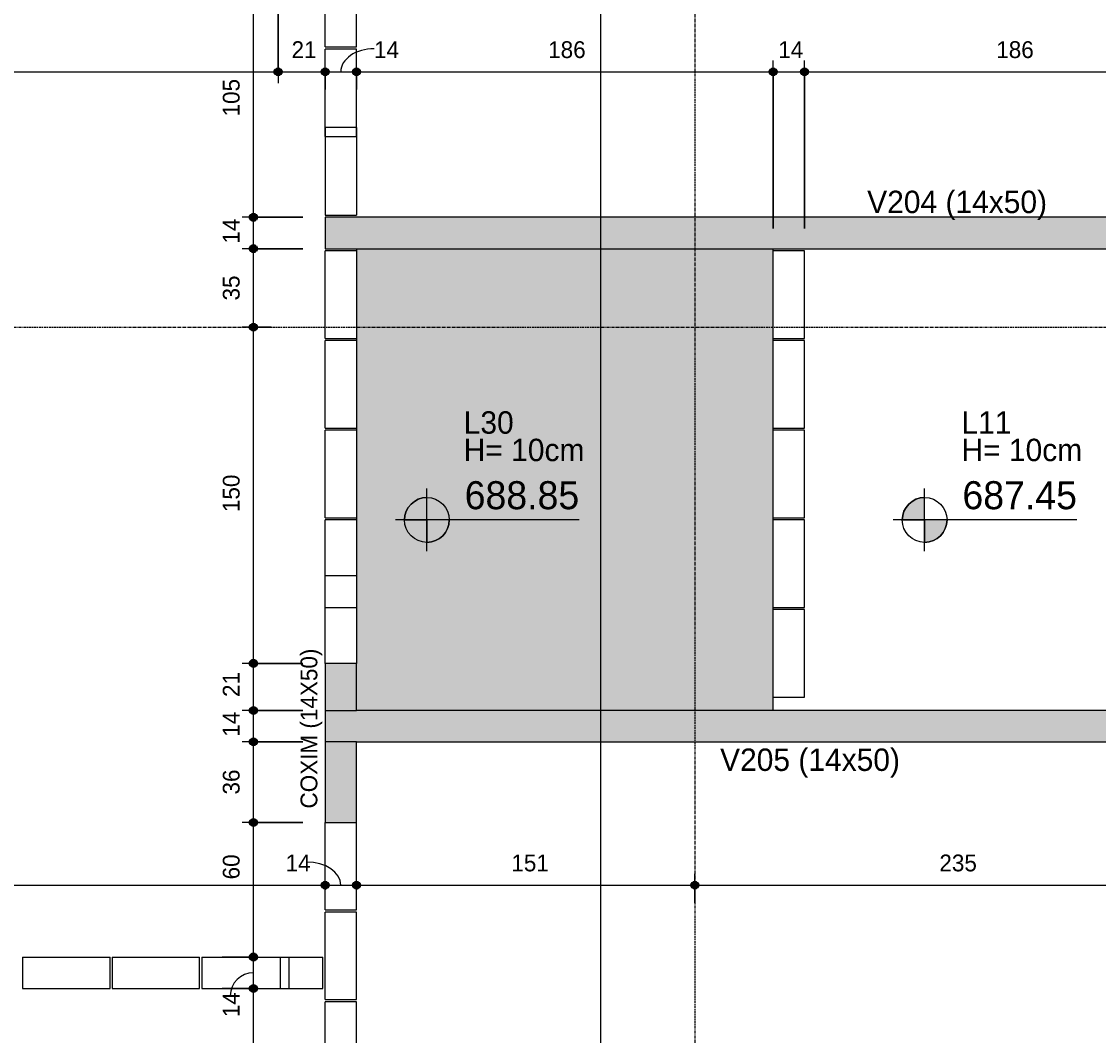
# Model space of a CAD drawing. Header units: centimetres. Extents: x 1490 to 17671, y -2277 to 8860.
# Drawn here: x 7738.8 to 8219.5, y 119.3 to 571.6 of the extents above; entities that cross this region are included whole.
import ezdxf

# ---------------------------------------------------------------- set-up
doc = ezdxf.new("R2010")
doc.units = ezdxf.units.CM
doc.linetypes.add('Linha de eixo', pattern=[2.2225, 1.27, -0.3175, 0.3175, -0.3175])
for name, color, linetype, lineweight, true_color in [('A-ANNO-DIMS-1', 1, 'Continuous', 9, 0xff0000), ('A-DETL-GENF-1', 9, 'Continuous', 9, 0xc0c0c0), ('A-DETL-GENF-2', 8, 'Continuous', 9, 0x808080), ('A-DETL-GENF-3', 136, 'Continuous', 9, 0x008080), ('A-DETL-GENF-4', 251, 'Continuous', 9, 0x515151)]:
    doc.layers.add(name, color=color, linetype=linetype, lineweight=lineweight, true_color=true_color)
for name, color, linetype, lineweight in [('A-ANNO-DIMS-50', 7, 'Continuous', 9), ('A-DETL-THIN', 7, 'Continuous', 9), ('G-ANNO-SYMB', 7, 'Continuous', 9), ('G-ANNO-TEXT', 7, 'Continuous', 9), ('S-BEAM', 7, 'Continuous', 9), ('S-BEAM-1', 7, 'Continuous', 13), ('S-GRID-1', 7, 'Linha de eixo', 9)]:
    doc.layers.add(name, color=color, linetype=linetype, lineweight=lineweight)
doc.styles.add('Bahnschrift_2', font='', dxfattribs={"height": 12.5})
doc.styles.add('Bahnschrift_7', font='', dxfattribs={"height": 10})
doc.styles.add('Bahnschrift_8', font='', dxfattribs={"height": 7.5})
doc.styles.get('Bahnschrift_2').set_extended_font_data('Bahnschrift')
doc.styles.get('Bahnschrift_7').set_extended_font_data('Bahnschrift')
doc.styles.get('Bahnschrift_8').set_extended_font_data('Bahnschrift')
doc.dimstyles.new('Linear_-_2_mm_Arial', dxfattribs={"dimscale": 30.48, "dimtxt": 8.33133, "dimasz": 0.393701, "dimexe": 0.164042, "dimexo": 0.328084, "dimgap": 0.131234, "dimtad": 1, "dimdec": 0, "dimzin": 0, "dimdsep": 46, "dimtxsty": 'Bahnschrift_8', "dimblk1": 'DOTSMALL', "dimblk2": 'DOTSMALL', "dimsah": 1, "dimcen": 0.09, "dimdle": 0.164042, "dimazin": 0, "dimtfac": 1, "dimtdec": 4, "dimtix": 1, "dimtmove": 0, "dimatfit": 3, "dimfxl": 1, "dimtvp": 1, "dimtolj": 1, "dimtzin": 0, "dimarcsym": 2})
doc.dimstyles.new('Linear_-_2_mm_Arial_1', dxfattribs={"dimscale": 30.48, "dimtxt": 8.33133, "dimasz": 0.393701, "dimexe": 0.164042, "dimexo": 0.328084, "dimgap": 0.131234, "dimtad": 1, "dimdec": 0, "dimzin": 0, "dimdsep": 46, "dimtxsty": 'Bahnschrift_8', "dimblk1": 'DOTSMALL', "dimblk2": 'DOTSMALL', "dimsah": 1, "dimcen": 0.09, "dimdle": 0.164042, "dimazin": 0, "dimtfac": 1, "dimtdec": 4, "dimtix": 1, "dimtmove": 1, "dimatfit": 3, "dimfxl": 1, "dimtvp": 1, "dimtolj": 1, "dimtzin": 0, "dimarcsym": 2})
doc.dimstyles.new('Linear_-_2_mm_Arial_2', dxfattribs={"dimscale": 30.48, "dimtxt": 8.33133, "dimasz": 0.393701, "dimexe": 0.164042, "dimexo": 0.328084, "dimgap": 0.131234, "dimtad": 1, "dimdec": 0, "dimzin": 0, "dimdsep": 46, "dimtxsty": 'Bahnschrift_8', "dimblk1": 'DOTSMALL', "dimblk2": 'DOTSMALL', "dimsah": 1, "dimcen": 0.09, "dimdle": 0.164042, "dimazin": 0, "dimtfac": 1, "dimtdec": 4, "dimtix": 1, "dimtmove": 2, "dimatfit": 3, "dimfxl": 1, "dimtvp": 1, "dimtolj": 1, "dimtzin": 0, "dimarcsym": 2})

# ---------------------------------------------------------------- blocks, each defined once
blk = doc.blocks.new('LEONE - BLOCO CANALETA 14X39X2 - LEONE - BLOCO CANALETA 14X39X19 2-2460880-FORMA DA COBERTURA')
at = {"layer": 'S-BEAM-1'}
for p, q in [((-19.5, 7), (19.5, 7)), ((-19.5, 7), (-19.5, -7)), ((19.5, -7), (19.5, 7)), ((-19.5, -7), (19.5, -7))]:
    blk.add_line(p, q, dxfattribs=at)
blk = doc.blocks.new('LEONE - BLOCO CANALETA 14X19X19 - LEONE - BLOCO CANALETA 14X19X19-561206-FORMA DA COBERTURA')
at = {"layer": 'S-BEAM-1'}
for p, q in [((-9.5, 7), (9.5, 7)), ((-9.5, 7), (-9.5, -7)), ((9.5, -7), (9.5, 7)), ((-9.5, -7), (9.5, -7))]:
    blk.add_line(p, q, dxfattribs=at)
blk = doc.blocks.new('LEONE - BLOCO CANALETA 14X39X2 - LEONE - BLOCO CANALETA 14X39X19-V12-FORMA DA COBERTURA')
at = {"layer": 'S-BEAM-1'}
for p, q in [((-19.5, 7), (-19.5, -7)), ((19.5, -7), (19.5, 7)), ((-19.5, -7), (19.5, -7))]:
    blk.add_line(p, q, dxfattribs=at)
blk = doc.blocks.new('LEONE - BLOCO CANALETA 14X39X2 - LEONE - BLOCO CANALETA 14X39X19 2-V17-FORMA DA COBERTURA')
at = {"layer": 'S-BEAM-1'}
for p, q in [((-19.5, 7), (19.5, 7)), ((-19.5, 7), (-19.5, -7)), ((19.5, -7), (19.5, 7))]:
    blk.add_line(p, q, dxfattribs=at)
blk = doc.blocks.new('LEONE - BLOCO CANALETA 14X39X2 - LEONE - BLOCO CANALETA 14X39X19 2-V6-FORMA DA COBERTURA')
at = {"layer": 'S-BEAM-1'}
for p, q in [((-19.5, 7), (19.5, 7)), ((-19.5, 7), (-19.5, -7)), ((-19.5, -7), (19.5, -7))]:
    blk.add_line(p, q, dxfattribs=at)
blk = doc.blocks.new('LEONE - BLOCO CANALETA 14X39X2 - LEONE - BLOCO CANALETA 14X39X19 2-V21-FORMA DA COBERTURA')
at = {"layer": 'S-BEAM-1'}
for p in [(-19.5, 7), (19.5, -7)]:
    blk.add_line(p, (19.5, 7), dxfattribs=at)
blk = doc.blocks.new('DIMBLOCK76-FORMA DA COBERTURA')
at = {"layer": 'A-ANNO-DIMS-50', "lineweight": 35, "true_color": 0xff0000}
h = blk.add_hatch(color=1, dxfattribs=at)
edge = h.paths.add_edge_path()
edge.add_arc((7458.29, 549.13), 1.5, 0, 360)
h = blk.add_hatch(color=1, dxfattribs=at)
edge = h.paths.add_edge_path()
edge.add_arc((7853.29, 549.13), 1.5, 0, 360)
at = {"layer": 'A-ANNO-DIMS-50', "color": 1, "true_color": 0xff0000}
for p, q in [((7853.29, 579.24), (7853.29, 544.13)), ((7853.29, 549.13), (7853.29, 579.24)), ((7458.29, 541.25), (7458.29, 554.13)), ((7458.29, 549.13), (7853.29, 549.13)), ((7458.29, 549.13), (7458.29, 541.25))]:
    blk.add_line(p, q, dxfattribs=at)
at = {"layer": 'A-ANNO-DIMS-50', "color": 1, "lineweight": 35, "true_color": 0xff0000}
for centre in [(7458.29, 549.13), (7853.29, 549.13)]:
    blk.add_circle(centre, 1.5, dxfattribs=at)
at = {"layer": 'A-ANNO-DIMS-50', "color": 0, "insert": (7647.46, 562.78), "char_height": 7.5, "width": 19.9952, "attachment_point": 1, "line_spacing_factor": 1.009858, "style": 'Bahnschrift_8'}
blk.add_mtext('395', dxfattribs=at)
blk = doc.blocks.new('_DotSmall')
at = {"color": 0, "linetype": 'ByBlock', "const_width": 0.5}
blk.add_lwpolyline([(-0.0625, 0, 1), (0.0625, 0, 1)], format="xyb", close=True, dxfattribs=at)
blk = doc.blocks.new('DIMBLOCK77-FORMA DA COBERTURA')
at = {"layer": 'A-ANNO-DIMS-50', "lineweight": 35, "true_color": 0xff0000}
h = blk.add_hatch(color=1, dxfattribs=at)
edge = h.paths.add_edge_path()
edge.add_arc((7853.29, 549.13), 1.5, 0, 360)
h = blk.add_hatch(color=1, dxfattribs=at)
edge = h.paths.add_edge_path()
edge.add_arc((7874.29, 549.13), 1.5, 0, 360)
at = {"layer": 'A-ANNO-DIMS-50', "color": 1, "true_color": 0xff0000}
for p, q in [((7853.29, 579.24), (7853.29, 544.13)), ((7853.29, 549.13), (7853.29, 579.24)), ((7874.29, 541.25), (7874.29, 554.13)), ((7853.29, 549.13), (7874.29, 549.13)), ((7874.29, 549.13), (7874.29, 541.25))]:
    blk.add_line(p, q, dxfattribs=at)
at = {"layer": 'A-ANNO-DIMS-50', "color": 1, "lineweight": 35, "true_color": 0xff0000}
for centre in [(7853.29, 549.13), (7874.29, 549.13)]:
    blk.add_circle(centre, 1.5, dxfattribs=at)
at = {"layer": 'A-ANNO-DIMS-50', "color": 0, "insert": (7859.31, 562.78), "char_height": 7.5, "width": 10.755, "attachment_point": 1, "line_spacing_factor": 1.009858, "style": 'Bahnschrift_8'}
blk.add_mtext('21', dxfattribs=at)
blk = doc.blocks.new('DIMBLOCK78-FORMA DA COBERTURA')
at = {"layer": 'A-ANNO-DIMS-50', "lineweight": 35, "true_color": 0xff0000}
h = blk.add_hatch(color=1, dxfattribs=at)
edge = h.paths.add_edge_path()
edge.add_arc((7874.29, 549.13), 1.5, 0, 360)
h = blk.add_hatch(color=1, dxfattribs=at)
edge = h.paths.add_edge_path()
edge.add_arc((7888.29, 549.13), 1.5, 0, 360)
at = {"layer": 'A-ANNO-DIMS-50', "color": 1, "true_color": 0xff0000}
for p, q in [((7874.29, 541.25), (7874.29, 554.13)), ((7888.29, 541.25), (7888.29, 554.13)), ((7874.29, 549.13), (7888.29, 549.13)), ((7874.29, 549.13), (7874.29, 541.25)), ((7888.29, 549.13), (7888.29, 541.25))]:
    blk.add_line(p, q, dxfattribs=at)
at = {"layer": 'A-ANNO-DIMS-50', "color": 1, "lineweight": 35, "true_color": 0xff0000}
for centre in [(7874.29, 549.13), (7888.29, 549.13)]:
    blk.add_circle(centre, 1.5, dxfattribs=at)
at = {"layer": 'A-ANNO-DIMS-50', "color": 1, "true_color": 0xff0000}
blk.add_ellipse((7896.15, 549.13), major_axis=(14.86, 0), ratio=0.693935, start_param=1.570796, end_param=3.141593, dxfattribs=at)
at = {"layer": 'A-ANNO-DIMS-50', "color": 0, "insert": (7896.15, 562.78), "char_height": 7.5, "width": 11.3609, "attachment_point": 1, "line_spacing_factor": 1.009858, "style": 'Bahnschrift_8'}
blk.add_mtext('14', dxfattribs=at)
blk = doc.blocks.new('DIMBLOCK79-FORMA DA COBERTURA')
at = {"layer": 'A-ANNO-DIMS-50', "lineweight": 35, "true_color": 0xff0000}
h = blk.add_hatch(color=1, dxfattribs=at)
edge = h.paths.add_edge_path()
edge.add_arc((7888.29, 549.13), 1.5, 0, 360)
h = blk.add_hatch(color=1, dxfattribs=at)
edge = h.paths.add_edge_path()
edge.add_arc((8074.29, 549.13), 1.5, 0, 360)
at = {"layer": 'A-ANNO-DIMS-50', "color": 1, "true_color": 0xff0000}
for p, q in [((7888.29, 541.25), (7888.29, 554.13)), ((8074.29, 479.24), (8074.29, 554.13)), ((7888.29, 549.13), (8074.29, 549.13)), ((7888.29, 549.13), (7888.29, 541.25)), ((8074.29, 549.13), (8074.29, 479.24))]:
    blk.add_line(p, q, dxfattribs=at)
at = {"layer": 'A-ANNO-DIMS-50', "color": 1, "lineweight": 35, "true_color": 0xff0000}
for centre in [(7888.29, 549.13), (8074.29, 549.13)]:
    blk.add_circle(centre, 1.5, dxfattribs=at)
at = {"layer": 'A-ANNO-DIMS-50', "color": 0, "insert": (7973.85, 562.78), "char_height": 7.5, "width": 17.8745, "attachment_point": 1, "line_spacing_factor": 1.009858, "style": 'Bahnschrift_8'}
blk.add_mtext('186', dxfattribs=at)
blk = doc.blocks.new('DIMBLOCK80-FORMA DA COBERTURA')
at = {"layer": 'A-ANNO-DIMS-50', "lineweight": 35, "true_color": 0xff0000}
h = blk.add_hatch(color=1, dxfattribs=at)
edge = h.paths.add_edge_path()
edge.add_arc((8074.29, 549.13), 1.5, 0, 360)
h = blk.add_hatch(color=1, dxfattribs=at)
edge = h.paths.add_edge_path()
edge.add_arc((8088.29, 549.13), 1.5, 0, 360)
at = {"layer": 'A-ANNO-DIMS-50', "color": 1, "true_color": 0xff0000}
for p, q in [((8074.29, 479.24), (8074.29, 554.13)), ((8088.29, 479.24), (8088.29, 554.13)), ((8074.29, 549.13), (8088.29, 549.13)), ((8074.29, 549.13), (8074.29, 479.24)), ((8088.29, 549.13), (8088.29, 479.24))]:
    blk.add_line(p, q, dxfattribs=at)
at = {"layer": 'A-ANNO-DIMS-50', "color": 1, "lineweight": 35, "true_color": 0xff0000}
for centre in [(8074.29, 549.13), (8088.29, 549.13)]:
    blk.add_circle(centre, 1.5, dxfattribs=at)
at = {"layer": 'A-ANNO-DIMS-50', "color": 0, "insert": (8076.56, 562.78), "char_height": 7.5, "width": 11.3609, "attachment_point": 1, "line_spacing_factor": 1.009858, "style": 'Bahnschrift_8'}
blk.add_mtext('14', dxfattribs=at)
blk = doc.blocks.new('DIMBLOCK81-FORMA DA COBERTURA')
at = {"layer": 'A-ANNO-DIMS-50', "lineweight": 35, "true_color": 0xff0000}
h = blk.add_hatch(color=1, dxfattribs=at)
edge = h.paths.add_edge_path()
edge.add_arc((8088.29, 549.13), 1.5, 0, 360)
h = blk.add_hatch(color=1, dxfattribs=at)
edge = h.paths.add_edge_path()
edge.add_arc((8274.29, 549.13), 1.5, 0, 360)
at = {"layer": 'A-ANNO-DIMS-50', "color": 1, "true_color": 0xff0000}
for p, q in [((8088.29, 479.24), (8088.29, 554.13)), ((8274.29, 480.24), (8274.29, 554.13)), ((8088.29, 549.13), (8274.29, 549.13)), ((8088.29, 549.13), (8088.29, 479.24)), ((8274.29, 549.13), (8274.29, 480.24))]:
    blk.add_line(p, q, dxfattribs=at)
at = {"layer": 'A-ANNO-DIMS-50', "color": 1, "lineweight": 35, "true_color": 0xff0000}
for centre in [(8088.29, 549.13), (8274.29, 549.13)]:
    blk.add_circle(centre, 1.5, dxfattribs=at)
at = {"layer": 'A-ANNO-DIMS-50', "color": 0, "insert": (8173.85, 562.78), "char_height": 7.5, "width": 17.8745, "attachment_point": 1, "line_spacing_factor": 1.009858, "style": 'Bahnschrift_8'}
blk.add_mtext('186', dxfattribs=at)
blk = doc.blocks.new('DIMBLOCK96-FORMA DA COBERTURA')
at = {"layer": 'A-ANNO-DIMS-50', "lineweight": 35, "true_color": 0xff0000}
h = blk.add_hatch(color=1, dxfattribs=at)
edge = h.paths.add_edge_path()
edge.add_arc((7458.29, 186.33), 1.5, 0, 360)
h = blk.add_hatch(color=1, dxfattribs=at)
edge = h.paths.add_edge_path()
edge.add_arc((7874.29, 186.33), 1.5, 0, 360)
at = {"layer": 'A-ANNO-DIMS-50', "color": 1, "true_color": 0xff0000}
for p, q in [((7458.29, 189.24), (7458.29, 181.33)), ((7458.29, 186.33), (7458.29, 189.24)), ((7874.29, 184.24), (7874.29, 191.33)), ((7458.29, 186.33), (7874.29, 186.33)), ((7874.29, 186.33), (7874.29, 184.24))]:
    blk.add_line(p, q, dxfattribs=at)
at = {"layer": 'A-ANNO-DIMS-50', "color": 1, "lineweight": 35, "true_color": 0xff0000}
for centre in [(7458.29, 186.33), (7874.29, 186.33)]:
    blk.add_circle(centre, 1.5, dxfattribs=at)
at = {"layer": 'A-ANNO-DIMS-50', "color": 0, "insert": (7658.85, 199.97), "char_height": 7.5, "width": 17.8745, "attachment_point": 1, "line_spacing_factor": 1.009858, "style": 'Bahnschrift_8'}
blk.add_mtext('416', dxfattribs=at)
blk = doc.blocks.new('DIMBLOCK97-FORMA DA COBERTURA')
at = {"layer": 'A-ANNO-DIMS-50', "lineweight": 35, "true_color": 0xff0000}
h = blk.add_hatch(color=1, dxfattribs=at)
edge = h.paths.add_edge_path()
edge.add_arc((7874.29, 186.33), 1.5, 0, 360)
h = blk.add_hatch(color=1, dxfattribs=at)
edge = h.paths.add_edge_path()
edge.add_arc((7888.29, 186.33), 1.5, 0, 360)
at = {"layer": 'A-ANNO-DIMS-50', "color": 1, "true_color": 0xff0000}
for p, q in [((7874.29, 184.24), (7874.29, 191.33)), ((7888.29, 184.24), (7888.29, 191.33)), ((7874.29, 186.33), (7888.29, 186.33)), ((7874.29, 186.33), (7874.29, 184.24)), ((7888.29, 186.33), (7888.29, 184.24))]:
    blk.add_line(p, q, dxfattribs=at)
at = {"layer": 'A-ANNO-DIMS-50', "color": 1, "lineweight": 35, "true_color": 0xff0000}
for centre in [(7874.29, 186.33), (7888.29, 186.33)]:
    blk.add_circle(centre, 1.5, dxfattribs=at)
at = {"layer": 'A-ANNO-DIMS-50', "color": 1, "true_color": 0xff0000}
blk.add_ellipse((7866.09, 186.33), major_axis=(15.2, 0), ratio=0.678439, start_param=0, end_param=1.570796, dxfattribs=at)
at = {"layer": 'A-ANNO-DIMS-50', "color": 0, "insert": (7856.63, 199.97), "char_height": 7.5, "width": 11.3609, "attachment_point": 1, "line_spacing_factor": 1.009858, "style": 'Bahnschrift_8'}
blk.add_mtext('14', dxfattribs=at)
blk = doc.blocks.new('DIMBLOCK98-FORMA DA COBERTURA')
at = {"layer": 'A-ANNO-DIMS-50', "lineweight": 35, "true_color": 0xff0000}
h = blk.add_hatch(color=1, dxfattribs=at)
edge = h.paths.add_edge_path()
edge.add_arc((7888.29, 186.33), 1.5, 0, 360)
h = blk.add_hatch(color=1, dxfattribs=at)
edge = h.paths.add_edge_path()
edge.add_arc((8039.29, 186.33), 1.5, 0, 360)
at = {"layer": 'A-ANNO-DIMS-50', "color": 1, "true_color": 0xff0000}
for p, q in [((7888.29, 184.24), (7888.29, 191.33)), ((8039.29, 178.45), (8039.29, 191.33)), ((7888.29, 186.33), (8039.29, 186.33)), ((7888.29, 186.33), (7888.29, 184.24)), ((8039.29, 186.33), (8039.29, 178.45))]:
    blk.add_line(p, q, dxfattribs=at)
at = {"layer": 'A-ANNO-DIMS-50', "color": 1, "lineweight": 35, "true_color": 0xff0000}
for centre in [(7888.29, 186.33), (8039.29, 186.33)]:
    blk.add_circle(centre, 1.5, dxfattribs=at)
at = {"layer": 'A-ANNO-DIMS-50', "color": 0, "insert": (7957.42, 199.97), "char_height": 7.5, "width": 15.2994, "attachment_point": 1, "line_spacing_factor": 1.009858, "style": 'Bahnschrift_8'}
blk.add_mtext('151', dxfattribs=at)
blk = doc.blocks.new('DIMBLOCK99-FORMA DA COBERTURA')
at = {"layer": 'A-ANNO-DIMS-50', "lineweight": 35, "true_color": 0xff0000}
h = blk.add_hatch(color=1, dxfattribs=at)
edge = h.paths.add_edge_path()
edge.add_arc((8039.29, 186.33), 1.5, 0, 360)
h = blk.add_hatch(color=1, dxfattribs=at)
edge = h.paths.add_edge_path()
edge.add_arc((8274.29, 186.33), 1.5, 0, 360)
at = {"layer": 'A-ANNO-DIMS-50', "color": 1, "true_color": 0xff0000}
for p, q in [((8274.29, 200.24), (8274.29, 181.33)), ((8274.29, 186.33), (8274.29, 200.24)), ((8039.29, 178.45), (8039.29, 191.33)), ((8039.29, 186.33), (8274.29, 186.33)), ((8039.29, 186.33), (8039.29, 178.45))]:
    blk.add_line(p, q, dxfattribs=at)
at = {"layer": 'A-ANNO-DIMS-50', "color": 1, "lineweight": 35, "true_color": 0xff0000}
for centre in [(8039.29, 186.33), (8274.29, 186.33)]:
    blk.add_circle(centre, 1.5, dxfattribs=at)
at = {"layer": 'A-ANNO-DIMS-50', "color": 0, "insert": (8148.46, 199.97), "char_height": 7.5, "width": 19.9952, "attachment_point": 1, "line_spacing_factor": 1.009858, "style": 'Bahnschrift_8'}
blk.add_mtext('235', dxfattribs=at)
blk = doc.blocks.new('DIMBLOCK169-FORMA DA COBERTURA')
at = {"layer": 'A-ANNO-DIMS-50', "lineweight": 35, "true_color": 0xff0000}
h = blk.add_hatch(color=1, dxfattribs=at)
edge = h.paths.add_edge_path()
edge.add_arc((7842.28, 140.24), 1.5, 0, 360)
h = blk.add_hatch(color=1, dxfattribs=at)
edge = h.paths.add_edge_path()
edge.add_arc((7842.28, 44.24), 1.5, 0, 360)
at = {"layer": 'A-ANNO-DIMS-50', "color": 1, "true_color": 0xff0000}
for p, q in [((7828.29, 140.24), (7847.28, 140.24)), ((7842.28, 140.24), (7828.29, 140.24)), ((7842.28, 44.24), (7842.28, 140.24)), ((7879.29, 44.24), (7837.28, 44.24)), ((7842.28, 44.24), (7879.29, 44.24))]:
    blk.add_line(p, q, dxfattribs=at)
at = {"layer": 'A-ANNO-DIMS-50', "color": 1, "lineweight": 35, "true_color": 0xff0000}
for centre in [(7842.28, 140.24), (7842.28, 44.24)]:
    blk.add_circle(centre, 1.5, dxfattribs=at)
at = {"layer": 'A-ANNO-DIMS-50', "color": 0, "insert": (7828.63, 86.82), "char_height": 7.5, "width": 13.0272, "attachment_point": 1, "rotation": 90, "line_spacing_factor": 1.009858, "style": 'Bahnschrift_8'}
blk.add_mtext('96', dxfattribs=at)
blk = doc.blocks.new('DIMBLOCK170-FORMA DA COBERTURA')
at = {"layer": 'A-ANNO-DIMS-50', "lineweight": 35, "true_color": 0xff0000}
h = blk.add_hatch(color=1, dxfattribs=at)
edge = h.paths.add_edge_path()
edge.add_arc((7842.28, 154.24), 1.5, 0, 360)
h = blk.add_hatch(color=1, dxfattribs=at)
edge = h.paths.add_edge_path()
edge.add_arc((7842.28, 140.24), 1.5, 0, 360)
at = {"layer": 'A-ANNO-DIMS-50', "color": 1, "true_color": 0xff0000}
for p, q in [((7828.29, 154.24), (7847.28, 154.24)), ((7842.28, 154.24), (7828.29, 154.24)), ((7842.28, 140.24), (7842.28, 154.24)), ((7828.29, 140.24), (7847.28, 140.24)), ((7842.28, 140.24), (7828.29, 140.24))]:
    blk.add_line(p, q, dxfattribs=at)
at = {"layer": 'A-ANNO-DIMS-50', "color": 1, "lineweight": 35, "true_color": 0xff0000}
for centre in [(7842.28, 154.24), (7842.28, 140.24)]:
    blk.add_circle(centre, 1.5, dxfattribs=at)
at = {"layer": 'A-ANNO-DIMS-50', "color": 1, "true_color": 0xff0000}
blk.add_ellipse((7842.28, 136.88), major_axis=(0, 10.36), ratio=0.995066, start_param=0, end_param=1.570796, dxfattribs=at)
at = {"layer": 'A-ANNO-DIMS-50', "color": 0, "insert": (7828.63, 127.41), "char_height": 7.5, "width": 11.3609, "attachment_point": 1, "rotation": 90, "line_spacing_factor": 1.009858, "style": 'Bahnschrift_8'}
blk.add_mtext('14', dxfattribs=at)
blk = doc.blocks.new('DIMBLOCK171-FORMA DA COBERTURA')
at = {"layer": 'A-ANNO-DIMS-50', "lineweight": 35, "true_color": 0xff0000}
h = blk.add_hatch(color=1, dxfattribs=at)
edge = h.paths.add_edge_path()
edge.add_arc((7842.28, 214.24), 1.5, 0, 360)
h = blk.add_hatch(color=1, dxfattribs=at)
edge = h.paths.add_edge_path()
edge.add_arc((7842.28, 154.24), 1.5, 0, 360)
at = {"layer": 'A-ANNO-DIMS-50', "color": 1, "true_color": 0xff0000}
for p, q in [((7864.29, 214.24), (7837.28, 214.24)), ((7842.28, 154.24), (7842.28, 214.24)), ((7842.28, 214.24), (7864.29, 214.24)), ((7828.29, 154.24), (7847.28, 154.24)), ((7842.28, 154.24), (7828.29, 154.24))]:
    blk.add_line(p, q, dxfattribs=at)
at = {"layer": 'A-ANNO-DIMS-50', "color": 1, "lineweight": 35, "true_color": 0xff0000}
for centre in [(7842.28, 214.24), (7842.28, 154.24)]:
    blk.add_circle(centre, 1.5, dxfattribs=at)
at = {"layer": 'A-ANNO-DIMS-50', "color": 0, "insert": (7828.63, 188.89), "char_height": 7.5, "width": 13.4816, "attachment_point": 1, "rotation": 90, "line_spacing_factor": 1.009858, "style": 'Bahnschrift_8'}
blk.add_mtext('60', dxfattribs=at)
blk = doc.blocks.new('DIMBLOCK172-FORMA DA COBERTURA')
at = {"layer": 'A-ANNO-DIMS-50', "lineweight": 35, "true_color": 0xff0000}
h = blk.add_hatch(color=1, dxfattribs=at)
edge = h.paths.add_edge_path()
edge.add_arc((7842.28, 250.24), 1.5, 0, 360)
h = blk.add_hatch(color=1, dxfattribs=at)
edge = h.paths.add_edge_path()
edge.add_arc((7842.28, 214.24), 1.5, 0, 360)
at = {"layer": 'A-ANNO-DIMS-50', "color": 1, "true_color": 0xff0000}
for p, q in [((7864.29, 250.24), (7837.28, 250.24)), ((7842.28, 214.24), (7842.28, 250.24)), ((7842.28, 250.24), (7864.29, 250.24)), ((7864.29, 214.24), (7837.28, 214.24)), ((7842.28, 214.24), (7864.29, 214.24))]:
    blk.add_line(p, q, dxfattribs=at)
at = {"layer": 'A-ANNO-DIMS-50', "color": 1, "lineweight": 35, "true_color": 0xff0000}
for centre in [(7842.28, 250.24), (7842.28, 214.24)]:
    blk.add_circle(centre, 1.5, dxfattribs=at)
at = {"layer": 'A-ANNO-DIMS-50', "color": 0, "insert": (7828.63, 226.75), "char_height": 7.5, "width": 13.1787, "attachment_point": 1, "rotation": 90, "line_spacing_factor": 1.009858, "style": 'Bahnschrift_8'}
blk.add_mtext('36', dxfattribs=at)
blk = doc.blocks.new('DIMBLOCK173-FORMA DA COBERTURA')
at = {"layer": 'A-ANNO-DIMS-50', "lineweight": 35, "true_color": 0xff0000}
h = blk.add_hatch(color=1, dxfattribs=at)
edge = h.paths.add_edge_path()
edge.add_arc((7842.28, 264.24), 1.5, 0, 360)
h = blk.add_hatch(color=1, dxfattribs=at)
edge = h.paths.add_edge_path()
edge.add_arc((7842.28, 250.24), 1.5, 0, 360)
at = {"layer": 'A-ANNO-DIMS-50', "color": 1, "true_color": 0xff0000}
for p, q in [((7864.29, 264.24), (7837.28, 264.24)), ((7842.28, 250.24), (7842.28, 264.24)), ((7842.28, 264.24), (7864.29, 264.24)), ((7864.29, 250.24), (7837.28, 250.24)), ((7842.28, 250.24), (7864.29, 250.24))]:
    blk.add_line(p, q, dxfattribs=at)
at = {"layer": 'A-ANNO-DIMS-50', "color": 1, "lineweight": 35, "true_color": 0xff0000}
for centre in [(7842.28, 264.24), (7842.28, 250.24)]:
    blk.add_circle(centre, 1.5, dxfattribs=at)
at = {"layer": 'A-ANNO-DIMS-50', "color": 0, "insert": (7828.63, 252.51), "char_height": 7.5, "width": 11.3609, "attachment_point": 1, "rotation": 90, "line_spacing_factor": 1.009858, "style": 'Bahnschrift_8'}
blk.add_mtext('14', dxfattribs=at)
blk = doc.blocks.new('DIMBLOCK174-FORMA DA COBERTURA')
at = {"layer": 'A-ANNO-DIMS-50', "lineweight": 35, "true_color": 0xff0000}
h = blk.add_hatch(color=1, dxfattribs=at)
edge = h.paths.add_edge_path()
edge.add_arc((7842.28, 285.24), 1.5, 0, 360)
h = blk.add_hatch(color=1, dxfattribs=at)
edge = h.paths.add_edge_path()
edge.add_arc((7842.28, 264.24), 1.5, 0, 360)
at = {"layer": 'A-ANNO-DIMS-50', "color": 1, "true_color": 0xff0000}
for p, q in [((7864.29, 285.24), (7837.28, 285.24)), ((7842.28, 264.24), (7842.28, 285.24)), ((7842.28, 285.24), (7864.29, 285.24)), ((7864.29, 264.24), (7837.28, 264.24)), ((7842.28, 264.24), (7864.29, 264.24))]:
    blk.add_line(p, q, dxfattribs=at)
at = {"layer": 'A-ANNO-DIMS-50', "color": 1, "lineweight": 35, "true_color": 0xff0000}
for centre in [(7842.28, 285.24), (7842.28, 264.24)]:
    blk.add_circle(centre, 1.5, dxfattribs=at)
at = {"layer": 'A-ANNO-DIMS-50', "color": 0, "insert": (7828.63, 270.26), "char_height": 7.5, "width": 10.755, "attachment_point": 1, "rotation": 90, "line_spacing_factor": 1.009858, "style": 'Bahnschrift_8'}
blk.add_mtext('21', dxfattribs=at)
blk = doc.blocks.new('DIMBLOCK175-FORMA DA COBERTURA')
at = {"layer": 'A-ANNO-DIMS-50', "lineweight": 35, "true_color": 0xff0000}
h = blk.add_hatch(color=1, dxfattribs=at)
edge = h.paths.add_edge_path()
edge.add_arc((7842.28, 435.24), 1.5, 0, 360)
h = blk.add_hatch(color=1, dxfattribs=at)
edge = h.paths.add_edge_path()
edge.add_arc((7842.28, 285.24), 1.5, 0, 360)
at = {"layer": 'A-ANNO-DIMS-50', "color": 1, "true_color": 0xff0000}
for p, q in [((7850.16, 435.24), (7837.28, 435.24)), ((7842.28, 285.24), (7842.28, 435.24)), ((7842.28, 435.24), (7850.16, 435.24)), ((7864.29, 285.24), (7837.28, 285.24)), ((7842.28, 285.24), (7864.29, 285.24))]:
    blk.add_line(p, q, dxfattribs=at)
at = {"layer": 'A-ANNO-DIMS-50', "color": 1, "lineweight": 35, "true_color": 0xff0000}
for centre in [(7842.28, 435.24), (7842.28, 285.24)]:
    blk.add_circle(centre, 1.5, dxfattribs=at)
at = {"layer": 'A-ANNO-DIMS-50', "color": 0, "insert": (7828.63, 352.73), "char_height": 7.5, "width": 18.026, "attachment_point": 1, "rotation": 90, "line_spacing_factor": 1.009858, "style": 'Bahnschrift_8'}
blk.add_mtext('150', dxfattribs=at)
blk = doc.blocks.new('DIMBLOCK176-FORMA DA COBERTURA')
at = {"layer": 'A-ANNO-DIMS-50', "lineweight": 35, "true_color": 0xff0000}
h = blk.add_hatch(color=1, dxfattribs=at)
edge = h.paths.add_edge_path()
edge.add_arc((7842.28, 470.24), 1.5, 0, 360)
h = blk.add_hatch(color=1, dxfattribs=at)
edge = h.paths.add_edge_path()
edge.add_arc((7842.28, 435.24), 1.5, 0, 360)
at = {"layer": 'A-ANNO-DIMS-50', "color": 1, "true_color": 0xff0000}
for p, q in [((7864.29, 470.24), (7837.28, 470.24)), ((7842.28, 435.24), (7842.28, 470.24)), ((7842.28, 470.24), (7864.29, 470.24)), ((7850.16, 435.24), (7837.28, 435.24)), ((7842.28, 435.24), (7850.16, 435.24))]:
    blk.add_line(p, q, dxfattribs=at)
at = {"layer": 'A-ANNO-DIMS-50', "color": 1, "lineweight": 35, "true_color": 0xff0000}
for centre in [(7842.28, 470.24), (7842.28, 435.24)]:
    blk.add_circle(centre, 1.5, dxfattribs=at)
at = {"layer": 'A-ANNO-DIMS-50', "color": 0, "insert": (7828.63, 447.13), "char_height": 7.5, "width": 13.4816, "attachment_point": 1, "rotation": 90, "line_spacing_factor": 1.009858, "style": 'Bahnschrift_8'}
blk.add_mtext('35', dxfattribs=at)
blk = doc.blocks.new('DIMBLOCK177-FORMA DA COBERTURA')
at = {"layer": 'A-ANNO-DIMS-50', "lineweight": 35, "true_color": 0xff0000}
h = blk.add_hatch(color=1, dxfattribs=at)
edge = h.paths.add_edge_path()
edge.add_arc((7842.28, 484.24), 1.5, 0, 360)
h = blk.add_hatch(color=1, dxfattribs=at)
edge = h.paths.add_edge_path()
edge.add_arc((7842.28, 470.24), 1.5, 0, 360)
at = {"layer": 'A-ANNO-DIMS-50', "color": 1, "true_color": 0xff0000}
for p, q in [((7864.29, 484.24), (7837.28, 484.24)), ((7842.28, 470.24), (7842.28, 484.24)), ((7842.28, 484.24), (7864.29, 484.24)), ((7864.29, 470.24), (7837.28, 470.24)), ((7842.28, 470.24), (7864.29, 470.24))]:
    blk.add_line(p, q, dxfattribs=at)
at = {"layer": 'A-ANNO-DIMS-50', "color": 1, "lineweight": 35, "true_color": 0xff0000}
for centre in [(7842.28, 484.24), (7842.28, 470.24)]:
    blk.add_circle(centre, 1.5, dxfattribs=at)
at = {"layer": 'A-ANNO-DIMS-50', "color": 0, "insert": (7828.63, 472.51), "char_height": 7.5, "width": 11.3609, "attachment_point": 1, "rotation": 90, "line_spacing_factor": 1.009858, "style": 'Bahnschrift_8'}
blk.add_mtext('14', dxfattribs=at)
blk = doc.blocks.new('DIMBLOCK178-FORMA DA COBERTURA')
at = {"layer": 'A-ANNO-DIMS-50', "lineweight": 35, "true_color": 0xff0000}
h = blk.add_hatch(color=1, dxfattribs=at)
edge = h.paths.add_edge_path()
edge.add_arc((7842.28, 589.24), 1.5, 0, 360)
h = blk.add_hatch(color=1, dxfattribs=at)
edge = h.paths.add_edge_path()
edge.add_arc((7842.28, 484.24), 1.5, 0, 360)
at = {"layer": 'A-ANNO-DIMS-50', "color": 1, "true_color": 0xff0000}
for p, q in [((7843.29, 589.24), (7837.28, 589.24)), ((7842.28, 484.24), (7842.28, 589.24)), ((7842.28, 589.24), (7843.29, 589.24)), ((7864.29, 484.24), (7837.28, 484.24)), ((7842.28, 484.24), (7864.29, 484.24))]:
    blk.add_line(p, q, dxfattribs=at)
at = {"layer": 'A-ANNO-DIMS-50', "color": 1, "lineweight": 35, "true_color": 0xff0000}
for centre in [(7842.28, 589.24), (7842.28, 484.24)]:
    blk.add_circle(centre, 1.5, dxfattribs=at)
at = {"layer": 'A-ANNO-DIMS-50', "color": 0, "insert": (7828.63, 529.23), "char_height": 7.5, "width": 18.026, "attachment_point": 1, "rotation": 90, "line_spacing_factor": 1.009858, "style": 'Bahnschrift_8'}
blk.add_mtext('105', dxfattribs=at)

msp = doc.modelspace()

# ---------------------------------------------------------------- hatches: boundary and pattern name
at = {"layer": 'A-DETL-GENF-1'}
h = msp.add_hatch(color=256, dxfattribs=at)
h.paths.add_polyline_path([(7888.29, 214.24), (7888.29, 250.24), (7874.29, 250.24), (7874.29, 214.24)])
h.paths.add_polyline_path([(7874.29, 264.24), (7888.29, 264.24), (7888.29, 285.24), (7874.29, 285.24)])
at = {"layer": 'A-DETL-GENF-2'}
for points in [[(8288.29, 470.24), (8288.29, 484.24), (7874.29, 484.24), (7874.29, 470.24), (8274.29, 470.24)], [(8074.29, 250.24), (8288.29, 250.24), (8288.29, 264.24), (7874.29, 264.24), (7874.29, 250.24), (7888.29, 250.24)]]:
    msp.add_hatch(color=256, dxfattribs=at).paths.add_polyline_path(points)
at = {"layer": 'A-DETL-GENF-3'}
h = msp.add_hatch(color=256, dxfattribs=at)
h.paths.add_polyline_path([(8074.29, 264.24), (8074.29, 470.24), (7888.29, 470.24), (7888.29, 264.24)])
h.paths.add_polyline_path([(7919.72, 349.24), (7909.72, 349.24), (7910.06, 351.83), (7911.06, 354.24), (7912.65, 356.32), (7914.72, 357.9), (7917.13, 358.9), (7919.72, 359.24), (7919.72, 351.83)])
h.paths.add_polyline_path([(7919.72, 339.24), (7919.72, 349.24), (7929.72, 349.24), (7929.38, 346.66), (7928.38, 344.24), (7926.79, 342.17), (7924.72, 340.58), (7922.31, 339.59)])
at = {"layer": 'A-DETL-GENF-4'}
for points in [[(7911.06, 349.24), (7919.72, 349.24), (7919.72, 359.24), (7917.13, 358.9), (7914.72, 357.9), (7912.65, 356.32), (7911.06, 354.24), (7910.06, 351.83), (7909.72, 349.24), (7910.06, 349.24)], [(8132.22, 349.24), (8141.88, 349.24), (8141.88, 359.24), (8139.29, 358.9), (8136.88, 357.9), (8134.81, 356.32), (8133.22, 354.24), (8132.22, 351.83), (8131.88, 349.24)], [(7919.72, 339.24), (7922.31, 339.59), (7924.72, 340.58), (7926.79, 342.17), (7928.38, 344.24), (7929.38, 346.66), (7929.72, 349.24), (7919.72, 349.24), (7919.72, 339.59)], [(8141.88, 339.24), (8144.47, 339.59), (8146.88, 340.58), (8148.95, 342.17), (8150.54, 344.24), (8151.54, 346.66), (8151.88, 349.24), (8141.88, 349.24)]]:
    msp.add_hatch(color=256, dxfattribs=at).paths.add_polyline_path(points)

# ---------------------------------------------------------------- linework, layer by layer
at = {"layer": 'A-DETL-THIN'}
for p, q in [((8288.29, 484.24), (7874.29, 484.24)), ((7874.29, 484.24), (7874.29, 470.24)), ((7874.29, 470.24), (8288.29, 470.24)), ((7888.29, 470.24), (7888.29, 285.24)), ((8074.29, 264.24), (8074.29, 470.24)), ((7919.72, 335.24), (7919.72, 363.24)), ((8141.88, 335.24), (8141.88, 363.24)), ((7919.72, 349.24), (7919.72, 359.24)), ((8141.88, 349.24), (8141.88, 359.24)), ((7987.72, 349.24), (7905.72, 349.24)), ((7909.72, 349.24), (7919.72, 349.24)), ((7929.72, 349.24), (7919.72, 349.24)), ((7919.72, 349.24), (7919.72, 339.24)), ((8209.88, 349.24), (8127.88, 349.24)), ((8131.88, 349.24), (8141.88, 349.24)), ((8151.88, 349.24), (8141.88, 349.24)), ((8141.88, 349.24), (8141.88, 339.24)), ((7888.29, 285.24), (7874.29, 285.24)), ((7874.29, 285.24), (7874.29, 264.24)), ((7888.29, 264.24), (7888.29, 285.24)), ((7874.29, 264.24), (7874.29, 250.24)), ((7874.29, 264.24), (7888.29, 264.24)), ((8274.29, 264.24), (7888.29, 264.24)), ((7888.29, 250.24), (7874.29, 250.24)), ((7874.29, 250.24), (7874.29, 214.24)), ((7888.29, 250.24), (8274.29, 250.24)), ((7888.29, 214.24), (7888.29, 250.24)), ((7874.29, 214.24), (7888.29, 214.24))]:
    msp.add_line(p, q, dxfattribs=at)
for centre in [(7919.72, 349.24), (8141.88, 349.24)]:
    msp.add_circle(centre, 10, dxfattribs=at)
for centre, start, end in [((7919.72, 349.24), 90, 180), ((8141.88, 349.24), 90, 180), ((7919.72, 349.24), 270, 360), ((8141.88, 349.24), 270, 360)]:
    msp.add_arc(centre, 10, start, end, dxfattribs=at)
at = {"layer": 'G-ANNO-SYMB'}
msp.add_line((7997.24, 933.87), (7997.24, -657.94), dxfattribs=at)
at = {"layer": 'S-GRID-1'}
for p, q in [((8039.29, 921.64), (8039.29, -623.1)), ((6975.25, 435.24), (9984.56, 435.24))]:
    msp.add_line(p, q, dxfattribs=at)

# ---------------------------------------------------------------- block references
at = {"layer": 'S-BEAM'}
for name, p, rotation in [('LEONE - BLOCO CANALETA 14X39X2 - LEONE - BLOCO CANALETA 14X39X19 2-2460880-FORMA DA COBERTURA', (7881.29, 579.74), 89.9999999999999), ('LEONE - BLOCO CANALETA 14X39X2 - LEONE - BLOCO CANALETA 14X39X19 2-2460880-FORMA DA COBERTURA', (7881.29, 539.74), 89.9999999999999), ('LEONE - BLOCO CANALETA 14X39X2 - LEONE - BLOCO CANALETA 14X39X19 2-2460880-FORMA DA COBERTURA', (7881.29, 504.74), 269.9999999999997), ('LEONE - BLOCO CANALETA 14X39X2 - LEONE - BLOCO CANALETA 14X39X19 2-V17-FORMA DA COBERTURA', (7881.29, 449.74), 89.9999999999999), ('LEONE - BLOCO CANALETA 14X39X2 - LEONE - BLOCO CANALETA 14X39X19-V12-FORMA DA COBERTURA', (8081.29, 449.74), 89.9999999999999), ('LEONE - BLOCO CANALETA 14X39X2 - LEONE - BLOCO CANALETA 14X39X19 2-V17-FORMA DA COBERTURA', (7881.29, 409.74), 89.9999999999999), ('LEONE - BLOCO CANALETA 14X39X2 - LEONE - BLOCO CANALETA 14X39X19-V12-FORMA DA COBERTURA', (8081.29, 409.74), 89.9999999999999), ('LEONE - BLOCO CANALETA 14X39X2 - LEONE - BLOCO CANALETA 14X39X19 2-V17-FORMA DA COBERTURA', (7881.29, 369.74), 89.9999999999999), ('LEONE - BLOCO CANALETA 14X39X2 - LEONE - BLOCO CANALETA 14X39X19-V12-FORMA DA COBERTURA', (8081.29, 369.74), 89.9999999999999), ('LEONE - BLOCO CANALETA 14X39X2 - LEONE - BLOCO CANALETA 14X39X19 2-V17-FORMA DA COBERTURA', (7881.29, 329.74), 89.9999999999999), ('LEONE - BLOCO CANALETA 14X39X2 - LEONE - BLOCO CANALETA 14X39X19-V12-FORMA DA COBERTURA', (8081.29, 329.74), 89.9999999999999), ('LEONE - BLOCO CANALETA 14X39X2 - LEONE - BLOCO CANALETA 14X39X19 2-V21-FORMA DA COBERTURA', (7881.29, 304.74), 89.9999999999999), ('LEONE - BLOCO CANALETA 14X39X2 - LEONE - BLOCO CANALETA 14X39X19-V12-FORMA DA COBERTURA', (8081.29, 289.74), 89.9999999999999), ('LEONE - BLOCO CANALETA 14X39X2 - LEONE - BLOCO CANALETA 14X39X19 2-V6-FORMA DA COBERTURA', (7881.29, 194.74), 89.9999999999999), ('LEONE - BLOCO CANALETA 14X39X2 - LEONE - BLOCO CANALETA 14X39X19 2-2460880-FORMA DA COBERTURA', (7881.29, 154.74), 89.9999999999999), ('LEONE - BLOCO CANALETA 14X39X2 - LEONE - BLOCO CANALETA 14X39X19 2-2460880-FORMA DA COBERTURA', (7881.29, 114.74), 89.9999999999999)]:
    msp.add_blockref(name, p, dxfattribs=dict(at, rotation=rotation))
for name, p in [('LEONE - BLOCO CANALETA 14X39X2 - LEONE - BLOCO CANALETA 14X39X19 2-2460880-FORMA DA COBERTURA', (7758.79, 147.24)), ('LEONE - BLOCO CANALETA 14X39X2 - LEONE - BLOCO CANALETA 14X39X19 2-2460880-FORMA DA COBERTURA', (7798.79, 147.24)), ('LEONE - BLOCO CANALETA 14X39X2 - LEONE - BLOCO CANALETA 14X39X19 2-2460880-FORMA DA COBERTURA', (7838.79, 147.24)), ('LEONE - BLOCO CANALETA 14X19X19 - LEONE - BLOCO CANALETA 14X19X19-561206-FORMA DA COBERTURA', (7863.79, 147.24))]:
    msp.add_blockref(name, p, dxfattribs=at)

# ---------------------------------------------------------------- texts
at = {"layer": 'G-ANNO-TEXT', "attachment_point": 1}
for s, insert, char_height, width, style in [('V204 (14x50)', (8116.23, 496.11), 10, 97.8059, 'Bahnschrift_7'), ('L30', (7936.15, 397.71), 10, 28.8607, 'Bahnschrift_7'), ('L11', (8158.32, 397.71), 10, 21.2447, 'Bahnschrift_7'), ('H= 10cm', (7936.15, 385.46), 10, 62.9325, 'Bahnschrift_7'), ('H= 10cm', (8158.32, 385.46), 10, 62.9325, 'Bahnschrift_7'), ('688.85', (7936.58, 366.52), 12.5, 63.3333, 'Bahnschrift_2'), ('687.45', (8158.74, 366.52), 12.5, 62.1308, 'Bahnschrift_2'), ('V205 (14x50)', (8050.58, 247.27), 10, 97.405, 'Bahnschrift_7')]:
    msp.add_mtext(s, dxfattribs=dict(at, insert=insert, char_height=char_height, width=width, style=style))
at = {"layer": 'G-ANNO-TEXT', "insert": (7863.32, 220.5), "char_height": 7.5, "width": 82.5738, "attachment_point": 1, "rotation": 90, "style": 'Bahnschrift_8'}
msp.add_mtext('COXIM (14X50)', dxfattribs=at)

# ---------------------------------------------------------------- dimensions: what is measured, and where the dimension line sits
at = {"layer": 'A-ANNO-DIMS-1'}
for base, p1, p2, override, picture, middle in [((7853.29, 549.13), (7458.29, 551.25), (7853.29, 589.24), {"dimpost": '<>', "dimfxl": 396.82268}, 'DIMBLOCK76-FORMA DA COBERTURA', (7655.79, 556.96)), ((7874.29, 549.13), (7853.29, 589.24), (7874.29, 551.25), {"dimpost": '<>', "dimfxl": 43.40783}, 'DIMBLOCK77-FORMA DA COBERTURA', (7863.79, 556.92)), ((8074.29, 549.13), (7888.29, 551.25), (8074.29, 469.24), {"dimpost": '<>', "dimfxl": 203.277251}, 'DIMBLOCK79-FORMA DA COBERTURA', (7981.29, 556.96)), ((8088.29, 549.13), (8074.29, 469.24), (8088.29, 469.24), {"dimpost": '<>', "dimfxl": 14}, 'DIMBLOCK80-FORMA DA COBERTURA', (8081.29, 556.88)), ((8274.29, 549.13), (8088.29, 469.24), (8274.29, 470.24), {"dimpost": '<>', "dimfxl": 186.002688}, 'DIMBLOCK81-FORMA DA COBERTURA', (8181.29, 556.96)), ((8274.29, 186.33), (8039.29, 188.45), (8274.29, 210.24), {"dimpost": '<>', "dimfxl": 236.008398}, 'DIMBLOCK99-FORMA DA COBERTURA', (8156.79, 194.16)), ((7874.29, 186.33), (7458.29, 179.24), (7874.29, 174.24), {"dimpost": '<>', "dimfxl": 416.030047}, 'DIMBLOCK96-FORMA DA COBERTURA', (7666.29, 194.12)), ((8039.29, 186.33), (7888.29, 174.24), (8039.29, 188.45), {"dimpost": '<>', "dimfxl": 151.666805}, 'DIMBLOCK98-FORMA DA COBERTURA', (7963.79, 194.12))]:
    dim = msp.add_linear_dim(base=base, p1=p1, p2=p2, dimstyle='Linear_-_2_mm_Arial', override=override, dxfattribs=at)
    dim.commit()
    dim.dimension.update_dxf_attribs({"geometry": picture, "text_midpoint": middle})
for base, p1, p2, override, picture, middle in [((7842.28, 589.24), (7874.29, 484.24), (7853.29, 589.24), {"dimpost": '<>', "dimfxl": 107.07941}, 'DIMBLOCK178-FORMA DA COBERTURA', (7834.44, 536.74)), ((7842.28, 484.24), (7874.29, 470.24), (7874.29, 484.24), {"dimpost": '<>', "dimfxl": 14}, 'DIMBLOCK177-FORMA DA COBERTURA', (7834.53, 477.24)), ((7842.28, 470.24), (7840.16, 435.24), (7874.29, 470.24), {"dimpost": '<>', "dimfxl": 48.889283}, 'DIMBLOCK176-FORMA DA COBERTURA', (7834.45, 452.74)), ((7842.28, 435.24), (7874.29, 285.24), (7840.16, 435.24), {"dimpost": '<>', "dimfxl": 153.834853}, 'DIMBLOCK175-FORMA DA COBERTURA', (7834.44, 360.24)), ((7842.28, 285.24), (7874.29, 264.24), (7874.29, 285.24), {"dimpost": '<>', "dimfxl": 21}, 'DIMBLOCK174-FORMA DA COBERTURA', (7834.49, 274.74)), ((7842.28, 264.24), (7874.29, 250.24), (7874.29, 264.24), {"dimpost": '<>', "dimfxl": 14}, 'DIMBLOCK173-FORMA DA COBERTURA', (7834.53, 257.24)), ((7842.28, 250.24), (7874.29, 214.24), (7874.29, 250.24), {"dimpost": '<>', "dimfxl": 36}, 'DIMBLOCK172-FORMA DA COBERTURA', (7834.45, 232.24)), ((7842.28, 140.24), (7889.29, 44.24), (7818.29, 140.24), {"dimpost": '<>', "dimfxl": 119.40268}, 'DIMBLOCK169-FORMA DA COBERTURA', (7834.45, 92.24))]:
    dim = msp.add_linear_dim(base=base, p1=p1, p2=p2, angle=90, dimstyle='Linear_-_2_mm_Arial', override=override, dxfattribs=at)
    dim.commit()
    dim.dimension.update_dxf_attribs({"geometry": picture, "text_midpoint": middle})
for base, p1, p2, picture, middle in [((7888.29, 549.13), (7874.29, 551.25), (7888.29, 551.25), 'DIMBLOCK78-FORMA DA COBERTURA', (7901.83, 557.78)), ((7888.29, 186.33), (7874.29, 174.24), (7888.29, 174.24), 'DIMBLOCK97-FORMA DA COBERTURA', (7862.31, 194.97))]:
    dim = msp.add_linear_dim(base=base, p1=p1, p2=p2, dimstyle='Linear_-_2_mm_Arial_1', override={"dimpost": '<>', "dimfxl": 14}, dxfattribs=at)
    dim.commit()
    dim.dimension.update_dxf_attribs({"geometry": picture, "text_midpoint": middle, "dimtype": 160})
for base, p1, p2, dimstyle, override, picture, middle in [((7842.28, 214.24), (7818.29, 154.24), (7874.29, 214.24), 'Linear_-_2_mm_Arial_2', {"dimpost": '<>', "dimfxl": 82.073138}, 'DIMBLOCK171-FORMA DA COBERTURA', (7833.63, 195.64)), ((7842.28, 154.24), (7818.29, 140.24), (7818.29, 154.24), 'Linear_-_2_mm_Arial_1', {"dimpost": '<>', "dimfxl": 14}, 'DIMBLOCK170-FORMA DA COBERTURA', (7833.63, 133.09))]:
    dim = msp.add_linear_dim(base=base, p1=p1, p2=p2, angle=90, dimstyle=dimstyle, override=override, dxfattribs=at)
    dim.commit()
    dim.dimension.update_dxf_attribs({"geometry": picture, "text_midpoint": middle, "dimtype": 160, "text_rotation": 90})

doc.saveas('drawing.dxf')
